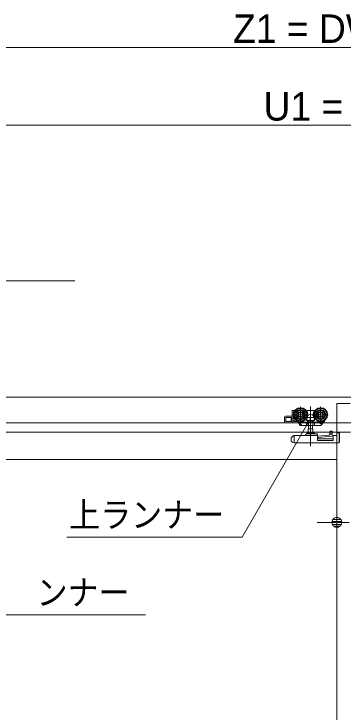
# Model space of a CAD drawing. Units: millimetres, scale not verified. Extents: x -6062 to 6062, y -3045 to 3045.
# Drawn here: x -2502 to -2078, y -5 to 893 of the extents above; entities that cross this region are included whole.
import ezdxf
from ezdxf.enums import TextEntityAlignment as Align

# ---------------------------------------------------------------- set-up
doc = ezdxf.new("R2010")
doc.units = ezdxf.units.MM
doc.header["$LTSCALE"] = 20
for name, color, linetype, lineweight in [('0-0_2寸法-1', 7, 'Continuous', 9), ('0-1_0', 7, 'Continuous', 9), ('0-2_2寸法-3', 7, 'Continuous', 9), ('0-3_3一般', 7, 'Continuous', 9), ('0-5_2寸法-2', 7, 'Continuous', 9)]:
    doc.layers.add(name, color=color, linetype=linetype, lineweight=lineweight)
doc.styles.add('ＭＳ ゴシック', font='')
doc.styles.add('ＭＳ Ｐゴシック', font='')
doc.styles.get('ＭＳ ゴシック').set_extended_font_data('MS Gothic')
doc.styles.get('ＭＳ Ｐゴシック').set_extended_font_data('MS PGothic')

# ---------------------------------------------------------------- blocks, each defined once
blk = doc.blocks.new('_Dot')
at = {"layer": '0-1_0'}
for p, q in [((-10, 0), (-20, 0)), ((9.78, 2), (-9.78, 2)), ((7.99, 6), (-7.99, 6)), ((9.16, -3.98), (-9.16, -3.98)), ((6, -7.98), (-6, -7.98))]:
    blk.add_line(p, q, dxfattribs=at)
for points in [[(10, 0), (9.92, 1.25), (9.69, 2.49), (9.3, 3.68), (8.76, 4.82), (8.09, 5.88), (7.29, 6.85), (6.37, 7.71), (5.36, 8.44), (4.26, 9.05), (3.09, 9.51), (1.87, 9.82), (0.63, 9.98), (-0.63, 9.98), (-1.87, 9.82), (-3.09, 9.51), (-4.26, 9.05), (-5.36, 8.44), (-6.37, 7.71), (-7.29, 6.85), (-8.09, 5.88), (-8.76, 4.82), (-9.3, 3.68), (-9.69, 2.49), (-9.92, 1.25), (-10, 0), (0, 0)], [(-10, 0), (-9.92, -1.25), (-9.69, -2.49), (-9.3, -3.68), (-8.76, -4.82), (-8.09, -5.88), (-7.29, -6.85), (-6.37, -7.71), (-5.36, -8.44), (-4.26, -9.05), (-3.09, -9.51), (-1.87, -9.82), (-0.63, -9.98), (0.63, -9.98), (1.87, -9.82), (3.09, -9.51), (4.26, -9.05), (5.36, -8.44), (6.37, -7.71), (7.29, -6.85), (8.09, -5.88), (8.76, -4.82), (9.3, -3.68), (9.69, -2.49), (9.92, -1.25), (10, 0), (0, 0)]]:
    blk.add_lwpolyline(points, close=True, dxfattribs=at)
blk = doc.blocks.new('グループ-156')
at = {"layer": '0-3_3一般'}
for p, q in [((18030, 8000), (-76990, 8000)), ((-6898, 7750), (-6898, 7354)), ((-6638, 7758.4), (-6638, 6738.4)), ((-6378, 7750), (-6378, 7354)), ((-5960, 7840), (-5960, -39000)), ((-5620, 7840), (-5960, 7840)), ((-7108, 7352), (-7108, 7652)), ((-7040.5, 7662), (-7098, 7662)), ((-7096, 7552), (-6700, 7552)), ((-7076, 7622), (-7076, 7578.7)), ((-7059.2, 7632), (-7066, 7632)), ((-6738, 7662), (-6755.5, 7662)), ((-6738, 7662), (-6738, 7659.3)), ((-6538, 7662), (-6738, 7662)), ((-6738, 7659.3), (-6738, 7654.4)), ((-6738, 7654.4), (-6738, 7634.4)), ((-6576, 7552), (-6180, 7552)), ((-6520.5, 7662), (-6538, 7662)), ((-6538, 7659.3), (-6538, 7662)), ((-6538, 7654.4), (-6538, 7659.3)), ((-6538, 7634.4), (-6538, 7654.4)), ((-7308, 7492), (-7308, 7362)), ((-7288, 7512), (-7128, 7512)), ((-7278, 7482), (-7138, 7482)), ((-7278, 7372), (-7278, 7482)), ((-7138, 7372), (-7278, 7372)), ((-7141.6, 7372), (-7141.6, 7482)), ((-7138, 7482), (-7138, 7372)), ((-7078, 7372), (-7078, 7412)), ((-7078, 7412), (-7011.1, 7412)), ((-6968.4, 7372), (-7078, 7372)), ((-7076, 7525.2), (-7076, 7452)), ((-7066, 7442), (-7040.5, 7442)), ((-6981.8, 7392.7), (-6968.4, 7372)), ((-6935.1, 7375.8), (-6932.6, 7372)), ((-6926.1, 7362), (-6932.6, 7372)), ((-6747.8, 7452.4), (-6748, 7452.5)), ((-6738, 7449.5), (-6738, 7398)), ((-6694.3, 7371.5), (-6694.2, 7372)), ((-6694.2, 7282), (-6694.2, 7372)), ((-6581.8, 7372), (-6581.8, 7282)), ((-6538, 7398), (-6538, 7449.5)), ((-6538, 7398), (-6528, 7398)), ((-6528.2, 7452.4), (-6528, 7452.5)), ((-6311.2, 7366.5), (-6294.2, 7392.7)), ((-6272.5, 7406.1), (-6269, 7403.9)), ((-76990, 7340), (18030, 7340)), ((-7108, 7342), (-7288, 7342)), ((-6958.9, 7342), (-6937, 7342)), ((-6948.9, 7362), (-6926.1, 7362)), ((-6948.9, 7352), (-6948.9, 7362)), ((-6948.9, 7342), (-6906.4, 7276.5)), ((-6926.1, 7362), (-6874.2, 7282)), ((-6920.7, 7362), (-6710, 7362)), ((-6898, 7272), (-6867.7, 7272)), ((-6867.7, 7272), (-6874.2, 7282)), ((-6862.2, 7272), (-6867.7, 7272)), ((-6862.2, 7272), (-6736, 7272)), ((-6741.9, 7362), (-6741.9, 7282)), ((-6736.3, 7272), (-6736, 7272)), ((-6701, 7190), (-6575, 7190)), ((-6701, 7080), (-6701, 7190)), ((-6691.9, 7272.1), (-6691.7, 7272)), ((-6687.5, 7190), (-6687.5, 7272)), ((-6588.5, 7272), (-6588.5, 7190)), ((-6584.1, 7272.1), (-6584.3, 7272)), ((-6584.3, 7272), (-6540, 7272)), ((-6575, 7190), (-6575, 7080)), ((-6566.5, 7362), (-6566, 7362)), ((-6566, 7362), (-6319.6, 7362)), ((-6540, 7272), (-6383.4, 7272)), ((-6539.7, 7272), (-6540, 7272)), ((-6534.1, 7362), (-6534.1, 7282)), ((-6437.8, 7362), (-6359.2, 7310.9)), ((-6326, 7362), (-6359.2, 7310.9)), ((-6358.8, 7311.1), (-6359.2, 7310.9)), ((-6334.4, 7303.3), (-6347, 7311.4)), ((-5611.1, 7100), (-29611.1, 7100)), ((-7077.4, 7008.7), (-7086.1, 7005.4)), ((-7077.4, 7008.7), (-7067.5, 7012.4)), ((-7059.7, 7015.3), (-7067.5, 7012.4)), ((-6468, 7016), (-7056.2, 7016)), ((-6758, 7046), (-6758, 7026)), ((-6691.3, 7056), (-6748, 7056)), ((-6550, 7080), (-6726, 7080)), ((-6691.3, 7056), (-6584.7, 7056)), ((-6468, 7056), (-6584.7, 7056)), ((-6458, 7026), (-6458, 7046)), ((-6162, 7027.6), (-6458, 6996)), ((-6458, 7026), (-6458, 7006)), ((-6112, 7059.1), (-6162, 7027.6)), ((-6142, 7092), (-6142, 7040.2)), ((-6134.6, 7118.6), (-6134.3, 7119.2)), ((-6122.4, 7124.7), (-6122, 7124.7)), ((-6122, 7124.7), (-6082.4, 7124.7)), ((-6082, 7062.3), (-6112, 7059.1)), ((-6082, 7122.8), (-6082, 7124.4)), ((-6082, 7124.4), (-6082, 7124.4)), ((-6082, 7116), (-6082, 7122.8)), ((-6082, 7062.3), (-6082, 7116)), ((-6082, 7002), (-6082, 7062.3)), ((-5960, -38740), (-5960, 7050)), ((-5898, 7086), (-5958, 7086)), ((-5898, 6826), (-5898, 7086)), ((-5896, 7084), (-5898, 7084)), ((-5896, 7074), (-5896, 7084)), ((-5896, 7074), (-5896, 6860)), ((-7138, 6930.5), (-7138, 6860)), ((-7138, 6860), (-7112.6, 6860)), ((-7112.6, 6860), (-7112.6, 6846.5)), ((-7112.6, 6846.5), (-7077.4, 6833.3)), ((-7058, 6826), (-7077.4, 6833.3)), ((-7058, 7006.3), (-7058, 7006)), ((-7058, 7006), (-7058, 6826)), ((-6458, 6888), (-6458, 7006)), ((-6458, 6926), (-6058, 6926)), ((-6458, 6888), (-6058, 6888)), ((-6440.1, 6963.7), (-6082, 7002)), ((-6058, 6888), (-6058, 6996)), ((-5898, 6826), (-7058, 6826)), ((-5960, 6400), (-29320, 6400))]:
    blk.add_line(p, q, dxfattribs=at)
for points in [[(-6748, 7398), (-6738, 7398), (-6538, 7398)], [(-6738, 7449.5), (-6738.3, 7449.6), (-6738.5, 7449.7), (-6738.8, 7449.7), (-6739, 7449.8), (-6739.3, 7449.9), (-6739.5, 7449.9), (-6739.8, 7450), (-6740, 7450.1), (-6740.3, 7450.2), (-6740.5, 7450.2), (-6740.8, 7450.3), (-6741, 7450.4), (-6741.3, 7450.5), (-6741.5, 7450.5), (-6741.8, 7450.6), (-6742, 7450.7), (-6742.3, 7450.8), (-6742.5, 7450.8), (-6742.8, 7450.9), (-6743, 7451), (-6743.3, 7451.1), (-6743.5, 7451.1), (-6743.8, 7451.2), (-6744, 7451.3), (-6744.3, 7451.4), (-6744.5, 7451.4), (-6744.8, 7451.5), (-6745, 7451.6), (-6745.3, 7451.7), (-6745.5, 7451.7), (-6745.8, 7451.8), (-6746, 7451.9), (-6746.3, 7452), (-6746.5, 7452), (-6746.8, 7452.1), (-6747, 7452.2), (-6747.3, 7452.3), (-6747.5, 7452.3), (-6747.8, 7452.4)], [(-6710, 7362), (-6709.5, 7362), (-6709, 7362), (-6708.5, 7362.1), (-6708, 7362.1), (-6707.5, 7362.2), (-6707, 7362.3), (-6706.4, 7362.4), (-6705.9, 7362.5), (-6705.4, 7362.6), (-6704.9, 7362.7), (-6704.4, 7362.8), (-6703.9, 7363), (-6703.4, 7363.1), (-6702.9, 7363.3), (-6702.4, 7363.5), (-6701.9, 7363.7), (-6701.3, 7363.9), (-6700.8, 7364.1), (-6700.3, 7364.3), (-6699.8, 7364.5), (-6699.3, 7364.8), (-6698.8, 7365), (-6698.4, 7365.3), (-6697.9, 7365.6), (-6697.5, 7365.9), (-6697.1, 7366.2), (-6696.8, 7366.5), (-6696.4, 7366.9), (-6696.1, 7367.2), (-6695.8, 7367.6), (-6695.6, 7368), (-6695.3, 7368.4), (-6695.1, 7368.8), (-6694.9, 7369.2), (-6694.8, 7369.6), (-6694.6, 7370.1), (-6694.5, 7370.5), (-6694.4, 7371), (-6694.3, 7371.5)], [(-6581.8, 7372), (-6581.7, 7371.5), (-6581.6, 7371), (-6581.5, 7370.5), (-6581.4, 7370.1), (-6581.2, 7369.6), (-6581.1, 7369.2), (-6580.9, 7368.8), (-6580.7, 7368.4), (-6580.4, 7368), (-6580.2, 7367.6), (-6579.9, 7367.2), (-6579.6, 7366.9), (-6579.2, 7366.5), (-6578.9, 7366.2), (-6578.5, 7365.9), (-6578.1, 7365.6), (-6577.6, 7365.3), (-6577.2, 7365), (-6576.7, 7364.8), (-6576.2, 7364.5), (-6575.7, 7364.3), (-6575.2, 7364.1), (-6574.7, 7363.9), (-6574.1, 7363.7), (-6573.6, 7363.5), (-6573.1, 7363.3), (-6572.6, 7363.1), (-6572.1, 7363), (-6571.6, 7362.8), (-6571.1, 7362.7), (-6570.6, 7362.6), (-6570.1, 7362.5), (-6569.6, 7362.4), (-6569, 7362.3), (-6568.5, 7362.2), (-6568, 7362.1), (-6567.5, 7362.1), (-6567, 7362), (-6566.5, 7362)], [(-6538, 7449.5), (-6537.7, 7449.6), (-6537.5, 7449.7), (-6537.2, 7449.7), (-6537, 7449.8), (-6536.7, 7449.9), (-6536.5, 7449.9), (-6536.2, 7450), (-6536, 7450.1), (-6535.7, 7450.2), (-6535.5, 7450.2), (-6535.2, 7450.3), (-6535, 7450.4), (-6534.7, 7450.5), (-6534.5, 7450.5), (-6534.2, 7450.6), (-6534, 7450.7), (-6533.7, 7450.8), (-6533.5, 7450.8), (-6533.2, 7450.9), (-6533, 7451), (-6532.7, 7451.1), (-6532.5, 7451.1), (-6532.2, 7451.2), (-6532, 7451.3), (-6531.7, 7451.4), (-6531.5, 7451.4), (-6531.2, 7451.5), (-6531, 7451.6), (-6530.7, 7451.7), (-6530.5, 7451.7), (-6530.2, 7451.8), (-6530, 7451.9), (-6529.7, 7452), (-6529.5, 7452), (-6529.2, 7452.1), (-6529, 7452.2), (-6528.7, 7452.3), (-6528.5, 7452.3), (-6528.2, 7452.4)], [(-6334.4, 7303.3), (-6284.5, 7380.1), (-6269, 7403.9)], [(-7108, 7352), (-7108, 7342), (-6958.9, 7342)], [(-6741.9, 7282), (-6741.9, 7281.7), (-6741.9, 7281.3), (-6741.8, 7281), (-6741.8, 7280.7), (-6741.7, 7280.4), (-6741.7, 7280.1), (-6741.6, 7279.8), (-6741.6, 7279.4), (-6741.5, 7279.1), (-6741.4, 7278.8), (-6741.4, 7278.5), (-6741.3, 7278.2), (-6741.2, 7277.9), (-6741.1, 7277.6), (-6741, 7277.3), (-6740.9, 7276.9), (-6740.8, 7276.6), (-6740.7, 7276.3), (-6740.6, 7276), (-6740.4, 7275.7), (-6740.3, 7275.4), (-6740.2, 7275.1), (-6740, 7274.8), (-6739.8, 7274.6), (-6739.7, 7274.3), (-6739.5, 7274.1), (-6739.3, 7273.8), (-6739.1, 7273.6), (-6738.9, 7273.4), (-6738.7, 7273.2), (-6738.5, 7273), (-6738.2, 7272.9), (-6738, 7272.7), (-6737.7, 7272.6), (-6737.5, 7272.4), (-6737.2, 7272.3), (-6736.9, 7272.2), (-6736.6, 7272.1), (-6736.3, 7272)], [(-6736, 7272), (-6691.7, 7272), (-6584.3, 7272)], [(-6694.2, 7282), (-6694.2, 7281.7), (-6694.2, 7281.4), (-6694.2, 7281.2), (-6694.2, 7280.9), (-6694.2, 7280.6), (-6694.2, 7280.3), (-6694.2, 7280.1), (-6694.2, 7279.8), (-6694.2, 7279.5), (-6694.2, 7279.2), (-6694.2, 7278.9), (-6694.2, 7278.7), (-6694.2, 7278.4), (-6694.2, 7278.1), (-6694.1, 7277.8), (-6694.1, 7277.5), (-6694.1, 7277.2), (-6694.1, 7276.9), (-6694.1, 7276.7), (-6694.1, 7276.4), (-6694.1, 7276.1), (-6694.1, 7275.8), (-6694, 7275.5), (-6694, 7275.3), (-6693.9, 7275), (-6693.9, 7274.7), (-6693.8, 7274.5), (-6693.7, 7274.3), (-6693.6, 7274), (-6693.5, 7273.8), (-6693.3, 7273.6), (-6693.2, 7273.4), (-6693, 7273.2), (-6692.9, 7273), (-6692.7, 7272.8), (-6692.5, 7272.6), (-6692.3, 7272.4), (-6692.1, 7272.3), (-6691.9, 7272.1)], [(-6581.8, 7282), (-6581.8, 7281.7), (-6581.8, 7281.4), (-6581.8, 7281.2), (-6581.8, 7280.9), (-6581.8, 7280.6), (-6581.8, 7280.3), (-6581.8, 7280.1), (-6581.8, 7279.8), (-6581.8, 7279.5), (-6581.8, 7279.2), (-6581.8, 7278.9), (-6581.8, 7278.7), (-6581.8, 7278.4), (-6581.8, 7278.1), (-6581.9, 7277.8), (-6581.9, 7277.5), (-6581.9, 7277.2), (-6581.9, 7276.9), (-6581.9, 7276.7), (-6581.9, 7276.4), (-6581.9, 7276.1), (-6581.9, 7275.8), (-6582, 7275.5), (-6582, 7275.3), (-6582.1, 7275), (-6582.1, 7274.7), (-6582.2, 7274.5), (-6582.3, 7274.3), (-6582.4, 7274), (-6582.5, 7273.8), (-6582.7, 7273.6), (-6582.8, 7273.4), (-6583, 7273.2), (-6583.1, 7273), (-6583.3, 7272.8), (-6583.5, 7272.6), (-6583.7, 7272.4), (-6583.9, 7272.3), (-6584.1, 7272.1)], [(-6534.1, 7282), (-6534.1, 7281.7), (-6534.1, 7281.3), (-6534.2, 7281), (-6534.2, 7280.7), (-6534.3, 7280.4), (-6534.3, 7280.1), (-6534.4, 7279.8), (-6534.4, 7279.4), (-6534.5, 7279.1), (-6534.6, 7278.8), (-6534.6, 7278.5), (-6534.7, 7278.2), (-6534.8, 7277.9), (-6534.9, 7277.6), (-6535, 7277.3), (-6535.1, 7276.9), (-6535.2, 7276.6), (-6535.3, 7276.3), (-6535.4, 7276), (-6535.6, 7275.7), (-6535.7, 7275.4), (-6535.8, 7275.1), (-6536, 7274.8), (-6536.2, 7274.6), (-6536.3, 7274.3), (-6536.5, 7274.1), (-6536.7, 7273.8), (-6536.9, 7273.6), (-6537.1, 7273.4), (-6537.3, 7273.2), (-6537.5, 7273), (-6537.8, 7272.9), (-6538, 7272.7), (-6538.3, 7272.6), (-6538.5, 7272.4), (-6538.8, 7272.3), (-6539.1, 7272.2), (-6539.4, 7272.1), (-6539.7, 7272)], [(-6366.7, 7281.1), (-6348.3, 7309.4), (-6311.2, 7366.5)], [(-6348.3, 7309.4), (-6348.1, 7309.7), (-6348, 7310), (-6347.9, 7310.2), (-6347.8, 7310.5), (-6347.8, 7310.7), (-6347.8, 7311), (-6347.8, 7311.2), (-6347.8, 7311.4), (-6347.9, 7311.5), (-6348, 7311.7), (-6348.2, 7311.8), (-6348.4, 7312), (-6348.6, 7312.1), (-6348.9, 7312.2), (-6349.2, 7312.2), (-6349.5, 7312.3), (-6349.8, 7312.3), (-6350.2, 7312.4), (-6350.6, 7312.4), (-6351.1, 7312.4), (-6351.5, 7312.3), (-6352, 7312.3), (-6352.5, 7312.3), (-6352.9, 7312.2), (-6353.3, 7312.2), (-6353.8, 7312.1), (-6354.2, 7312.1), (-6354.6, 7312), (-6355, 7312), (-6355.4, 7311.9), (-6355.8, 7311.8), (-6356.2, 7311.8), (-6356.6, 7311.7), (-6357, 7311.6), (-6357.4, 7311.5), (-6357.8, 7311.4), (-6358.1, 7311.3), (-6358.5, 7311.2), (-6358.8, 7311.1)], [(-7067.5, 7012.4), (-7067.2, 7012.3), (-7066.9, 7012.2), (-7066.6, 7012.1), (-7066.3, 7012), (-7066, 7012), (-7065.7, 7011.8), (-7065.4, 7011.7), (-7065.1, 7011.6), (-7064.8, 7011.5), (-7064.5, 7011.4), (-7064.2, 7011.3), (-7063.9, 7011.2), (-7063.6, 7011.1), (-7063.3, 7011), (-7063, 7010.9), (-7062.7, 7010.7), (-7062.4, 7010.6), (-7062.1, 7010.5), (-7061.8, 7010.4), (-7061.5, 7010.2), (-7061.2, 7010.1), (-7060.9, 7010), (-7060.6, 7009.8), (-7060.4, 7009.7), (-7060.1, 7009.5), (-7059.9, 7009.3), (-7059.6, 7009.2), (-7059.4, 7009), (-7059.2, 7008.8), (-7059.1, 7008.5), (-7058.9, 7008.3), (-7058.7, 7008.1), (-7058.6, 7007.9), (-7058.5, 7007.6), (-7058.4, 7007.4), (-7058.3, 7007.1), (-7058.2, 7006.8), (-7058.1, 7006.6), (-7058, 7006.3)], [(-6141.9, 7092.1), (-6141.9, 7092.8), (-6141.8, 7093.5), (-6141.8, 7094.2), (-6141.8, 7094.9), (-6141.7, 7095.6), (-6141.7, 7096.3), (-6141.6, 7097), (-6141.6, 7097.8), (-6141.5, 7098.5), (-6141.4, 7099.2), (-6141.3, 7099.9), (-6141.2, 7100.6), (-6141, 7101.3), (-6140.9, 7102), (-6140.7, 7102.7), (-6140.6, 7103.4), (-6140.4, 7104), (-6140.2, 7104.7), (-6140.1, 7105.4), (-6139.9, 7106.1), (-6139.7, 7106.8), (-6139.4, 7107.5), (-6139.2, 7108.2), (-6139, 7108.9), (-6138.7, 7109.5), (-6138.5, 7110.2), (-6138.3, 7110.9), (-6138, 7111.5), (-6137.7, 7112.2), (-6137.4, 7112.8), (-6137.2, 7113.5), (-6136.9, 7114.1), (-6136.6, 7114.8), (-6136.3, 7115.4), (-6135.9, 7116.1), (-6135.6, 7116.7), (-6135.3, 7117.3), (-6135, 7118), (-6134.6, 7118.6)], [(-6134.2, 7119.2), (-6134.1, 7119.5), (-6133.9, 7119.8), (-6133.7, 7120.1), (-6133.5, 7120.4), (-6133.3, 7120.6), (-6133.1, 7120.9), (-6132.9, 7121.1), (-6132.7, 7121.4), (-6132.4, 7121.6), (-6132.2, 7121.8), (-6131.9, 7122), (-6131.7, 7122.2), (-6131.4, 7122.4), (-6131.1, 7122.6), (-6130.8, 7122.8), (-6130.5, 7122.9), (-6130.1, 7123.1), (-6129.8, 7123.2), (-6129.5, 7123.3), (-6129.1, 7123.4), (-6128.7, 7123.5), (-6128.4, 7123.6), (-6128, 7123.7), (-6127.7, 7123.8), (-6127.3, 7123.9), (-6127, 7124), (-6126.6, 7124.1), (-6126.2, 7124.2), (-6125.9, 7124.2), (-6125.5, 7124.3), (-6125.2, 7124.3), (-6124.8, 7124.4), (-6124.5, 7124.5), (-6124.1, 7124.5), (-6123.8, 7124.5), (-6123.4, 7124.6), (-6123.1, 7124.6), (-6122.7, 7124.6), (-6122.4, 7124.7)], [(-6082.4, 7124.7), (-6082.3, 7124.7), (-6082.3, 7124.7), (-6082.3, 7124.7), (-6082.3, 7124.7), (-6082.3, 7124.7), (-6082.3, 7124.7), (-6082.3, 7124.7), (-6082.3, 7124.7), (-6082.2, 7124.7), (-6082.2, 7124.7), (-6082.2, 7124.7), (-6082.2, 7124.6), (-6082.2, 7124.6), (-6082.2, 7124.6), (-6082.2, 7124.6), (-6082.2, 7124.6), (-6082.2, 7124.6), (-6082.1, 7124.6), (-6082.1, 7124.6), (-6082.1, 7124.6), (-6082.1, 7124.6), (-6082.1, 7124.6), (-6082.1, 7124.6), (-6082.1, 7124.6), (-6082.1, 7124.6), (-6082.1, 7124.5), (-6082.1, 7124.5), (-6082.1, 7124.5), (-6082, 7124.5), (-6082, 7124.5), (-6082, 7124.5), (-6082, 7124.5), (-6082, 7124.5), (-6082, 7124.5), (-6082, 7124.4), (-6082, 7124.4), (-6082, 7124.4), (-6082, 7124.4), (-6082, 7124.4)], [(-6038, 7016), (-5958, 7016), (-5958, 7086)], [(-5896, 6860), (-5896.6, 6853.7), (-5898, 6848.8)]]:
    blk.add_lwpolyline(points, dxfattribs=at)
for centre, radius in [((-6898, 7552), 180), ((-6378, 7552), 180), ((-6898, 7552), 160), ((-6898, 7552), 130), ((-6898, 7552), 126), ((-6898, 7552), 104), ((-6898, 7552), 74), ((-6898, 7552), 60), ((-6378, 7552), 160), ((-6378, 7552), 130), ((-6378, 7552), 126), ((-6378, 7552), 104), ((-6378, 7552), 74), ((-6378, 7552), 60)]:
    blk.add_circle(centre, radius, dxfattribs=at)
for centre, radius, start, end in [((-7098, 7652), 10, 90, 180), ((-7066, 7622), 10, 90, 180), ((-6898, 7552), 190, 327.3631, 32.6369), ((-6378, 7552), 190, 147.3631, 212.6369), ((-7288, 7492), 20, 90, 180), ((-7128, 7532), 20, 270, 0), ((-7056, 7462), 20, 180, 270), ((-7066, 7452), 10, 180, 270), ((-7288, 7362), 20, 180, 270), ((-6958.9, 7352), 10, 270, 0), ((-6920.7, 7372), 10, 213, 270), ((-6898, 7282), 10, 213, 270), ((-6862.2, 7282), 10, 213, 270), ((-6383.4, 7292), 20, 270, 327), ((-6319.6, 7372), 10, 270, 327), ((-7056.2, 7006), 10, 90, 110.55605), ((-6768, 7026), 10, 270, 0), ((-6748, 7046), 10, 90, 180), ((-6726, 7068), 12, 90, 180), ((-6726, 7068), 12, 180, 270), ((-6550, 7068), 12, 0, 90), ((-6550, 7068), 12, 270, 0), ((-6468, 7046), 10, 0, 90), ((-6468, 7006), 10, 0, 90), ((-6038, 6996), 20, 90, 180), ((-7058, 6930.5), 80, 110.55605, 180), ((-6438, 6943.8), 20, 96.10164, 180)]:
    blk.add_arc(centre, radius, start, end, dxfattribs=at)
blk = doc.blocks.new('グループ-157')
at = {"layer": '0-3_3一般'}
blk.add_line((19736.5, 8000), (-78863.5, 8000), dxfattribs=at)
blk = doc.blocks.new('グループ-158')
at = {"layer": '0-3_3一般'}
for name in ['グループ-157', 'グループ-156']:
    blk.add_blockref(name, (0, 0), dxfattribs=at)

msp = doc.modelspace()

# ---------------------------------------------------------------- linework, layer by layer
at = {"layer": '0-0_2寸法-1'}
for p, q in [((-3192.79, 850), (-898.21, 850)), ((-3091.79, 750), (-898.21, 750))]:
    msp.add_line(p, q, dxfattribs=at)
at = {"layer": '0-2_2寸法-3'}
for p, q in [((-2119.23, 377.83), (-2119.57, 377.83)), ((-2119.23, 377.83), (-2119.57, 377.83)), ((-2114.51, 373.83), (-2124.29, 373.83)), ((-2115.4, 369.83), (-2123.4, 369.83))]:
    msp.add_line(p, q, dxfattribs=at)
for points in [[(-3116.5, 391.8), (-3025.17, 550), (-2423.24, 550)], [(-2331.94, 120), (-2930.78, 120), (-3077.02, 373.3)], [(-2433.56, 220), (-2207.64, 220), (-2119.4, 372.84)]]:
    msp.add_lwpolyline(points, dxfattribs=at)
msp.add_circle((-2119.4, 372.84), 5.01, dxfattribs=at)
msp.add_circle((-2119.4, 372.84), 5.01, dxfattribs=at)
at = {"layer": '0-5_2寸法-2'}
for p, q in [((-2085.5, 259), (-2085.3, 259)), ((-2098.21, 239), (-2110.92, 239)), ((-2069.5, 239), (-2085.5, 239))]:
    msp.add_line(p, q, dxfattribs=at)

# ---------------------------------------------------------------- block references
at = {"layer": '0-3_3一般', "xscale": 0.05, "yscale": 0.05}
msp.add_blockref('グループ-158', (-1787.5, 0), dxfattribs=at)
at = {"layer": '0-5_2寸法-2', "xscale": 0.6356201, "yscale": 0.6356201}
msp.add_blockref('_Dot', (-2085.5, 239), dxfattribs=at)

# ---------------------------------------------------------------- texts
at = {"layer": '0-0_2寸法-1', "style": 'ＭＳ Ｐゴシック'}
for s, p in [('Z1 = DW1×2-80', (-2219.28, 845.04)), ('U1 = DW1×2-181', (-2180, 745.04))]:
    msp.add_text(s, height=36.69, dxfattribs=at).set_placement(p, align=Align.BOTTOM_LEFT)
at = {"layer": '0-2_2寸法-3', "style": 'ＭＳ ゴシック', "width": 0.9}
for s, p in [('上ランナー', (-2430.52, 222.77)), ('ンナー', (-2472.57, 122.77))]:
    msp.add_text(s, height=32.55, dxfattribs=at).set_placement(p, align=Align.BOTTOM_LEFT)

doc.saveas('drawing.dxf')
